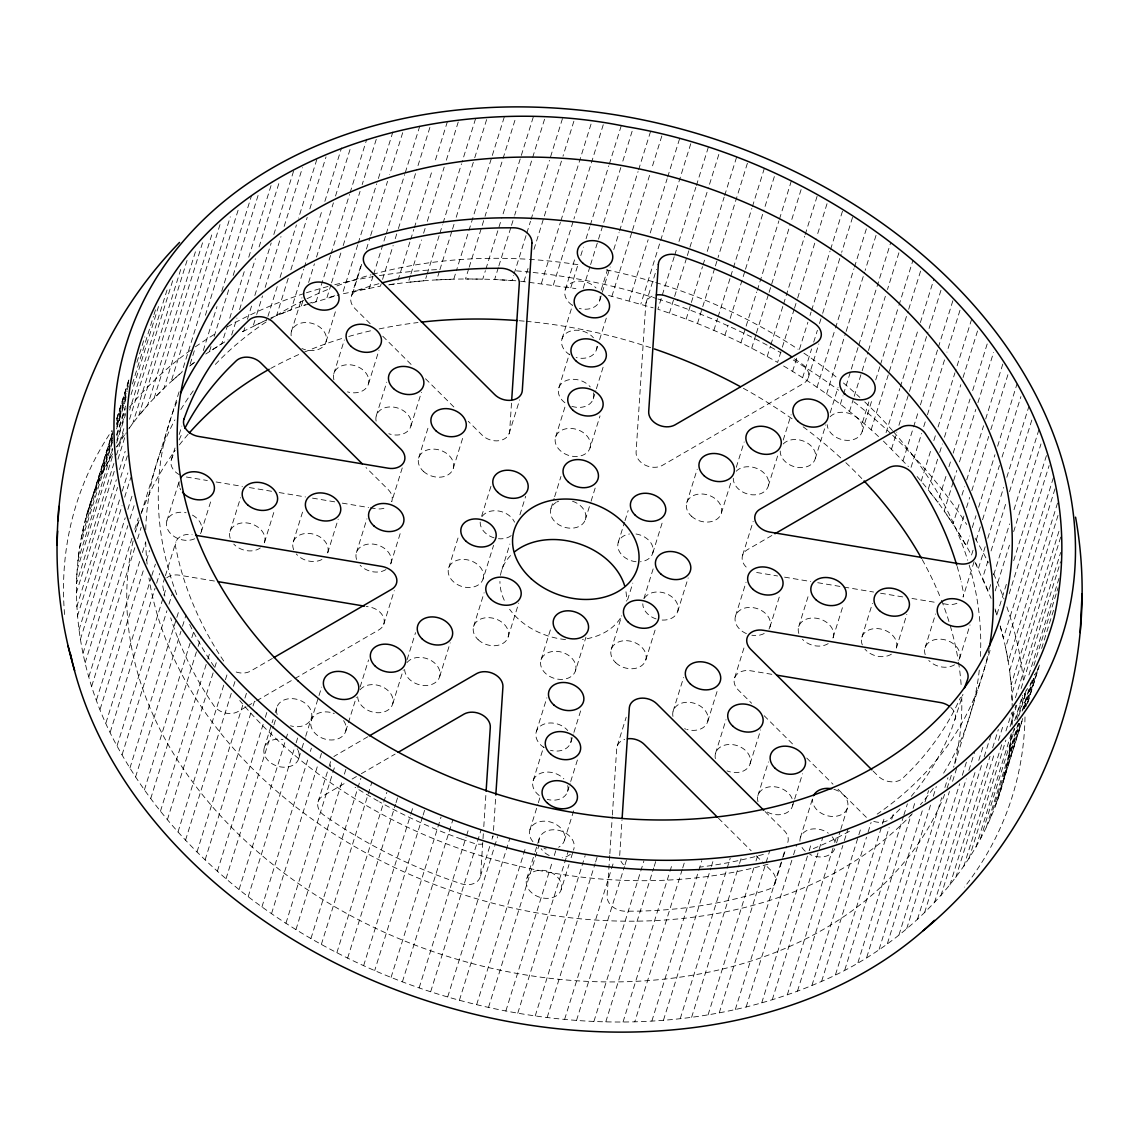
<?xml version="1.0" encoding="UTF-8"?>
<svg xmlns="http://www.w3.org/2000/svg" width="1139" height="1139" viewBox="0 0 1139 1139"><rect width="100%" height="100%" fill="white"/><g stroke="black" fill="none" stroke-linecap="round" stroke-linejoin="round"><path stroke-width="0.75" stroke-dasharray="5 3.75" d="M1012.044 725.087L1012.144 717.257L1015.831 705.397M1011.831 724.048L1012.386 711.932M483.335 833.734L480.658 874.481A16.174 12.187 17.3 0 1 461.181 883.779L448.965 879.564A413.258 311.417 17.3 0 1 334.823 822.643L324.458 815.595A16.16 12.173 17.3 0 1 322.921 795.99L345.971 782.607M483.79 826.658L485.997 792.986M511.496 403.178L509.66 431.339A16.145 12.159 17.3 0 1 498.925 440.708A16.145 12.159 17.3 0 1 482.082 435.07L468.257 421.302M493.5 830.459L495.707 796.787M609.735 855.489L607.087 895.966A16.16 12.173 17.3 0 0 625.695 911.214L638.196 911.129A413.258 311.417 17.3 0 0 757.136 893.019L768.17 889.531A16.174 12.187 17.3 0 0 771.317 870.808L765.024 864.558M609.849 853.737L612.255 816.777M612.369 815.026L616.726 748.152A16.145 12.159 17.3 0 1 624.67 739.396M619.701 855.489L621.994 820.279M1011.318 734.826C1003.018 847.117 918.945 941.113 817.631 983.085C694.107 1035.906 551.846 1031.706 425.715 990.161C300.981 948.274 185.031 867.178 119.78 750.914C68.568 661.403 58.701 544.485 112.604 453.863M1004.498 775.673L1007.317 762.532L1019.448 723.564M376.24 139.371L362.174 184.589M402.693 132.694L389.666 174.523M429.887 127.426L417.401 167.561M458.248 121.973L446.303 160.343M486.624 119.595L474.678 157.965M514.928 120.307L485.029 216.339M544.556 119.239L514.671 215.2M573.871 121.247L562.979 156.228M603.257 124.721L573.914 218.987M632.117 131.256L622.264 162.92M422.597 816.734L374.688 970.585M423.11 815.111L425.118 808.633M661.83 135.968L651.465 169.255M690.775 143.713L640.844 304.042M718.823 154.434L708.971 186.098M747.398 163.247L718.04 257.514M774.349 176.588L764.497 208.252M801.101 189.558L790.722 222.917M827.028 203.71L816.649 237.069M852.541 217.392L841.664 252.374M876.033 235.374L865.127 270.441M898.913 252.773L887.466 289.52M920.583 271.096L908.609 309.537M940.956 290.288L928.47 330.438M959.978 310.292L946.95 352.122M977.533 330.993L962.925 377.906M112.718 431.439L86.407 516.408L112.248 433.404M116.676 418.867L129.476 377.65M117.004 418.155L129.661 377.507M112.547 433.802L84.058 525.278L81.239 538.42L112.377 438.472M116.577 420.391L128.38 382.989M112.562 436.693L98.324 482.423L93.37 494.924M116.79 423.139L128.394 385.879M116.591 424.932L127.141 391.047M112.661 440.167L102.111 474.052L108.105 461.964L112.334 448.41M116.89 426.612L126.913 394.421M136.936 362.245L144.852 336.831M112.348 442.459L79.63 547.489L77.908 560.886L112.733 449.079M116.562 428.905L126.543 396.87M116.548 434.856L125.518 406.053M132.38 384.028L153.48 316.272M154.007 314.578L155.53 309.723M116.947 435.525L125.318 408.645M116.833 440.309L125.262 413.215M131.07 394.578L158.506 306.491M112.405 456.611L77.053 570.098L76.413 583.695L113.872 463.431M116.619 443.057L125.475 414.624M167.034 289.989L129.647 410.04M123.838 428.677L119.623 442.231L116.377 447.086M116.52 454.959L123.838 431.467M129.547 419.223L172.715 280.607M76.313 593.035L114.825 469.382M117.986 459.216L126.244 432.706M180.717 269.473L132.807 423.324L129.148 427.951M76.769 606.774L116.349 479.718M119.51 469.567L125.19 451.3M187.067 260.447L138.645 415.92L147.614 405.313L196.036 249.84M77.409 616.199L117.516 487.449M120.677 477.284L127.853 454.247M78.975 630.024L119.595 499.58M122.243 491.108L127.895 472.927M202.528 242.821L154.107 398.294L163.988 388.271L212.409 232.797M80.356 639.492L122.044 505.659M124.678 497.188L130.8 477.54M83.005 653.359L125.219 517.832M127.853 509.361L132.437 494.639M220.012 224.568L171.092 381.665L181.856 372.268L230.292 216.794M85.14 662.827L127.867 525.62M129.988 518.843L135.071 502.498M88.87 676.666L132.124 537.765M134.772 529.293L138.303 517.96M139.058 520.281L135.384 532.084A425.758 320.842 17.3 0 1 138.744 520.822M141.151 513.532L179.521 390.378M194.712 362.216L189.558 366.103L195.367 347.466M205.39 315.275L238.991 207.383M91.732 686.119L134.986 547.204M137.634 538.733L141.165 527.4M203.283 350.584L216.994 306.533M221.749 291.285L251.605 195.41M96.516 699.887L139.784 560.972M179.435 474.735A16.174 12.187 17.3 0 1 171.306 459.814L174.979 448.011M179.179 434.514L181.813 426.086M142.418 552.515L145.45 542.79M211 346.569L209.419 351.652L221.834 343.608L227.102 326.665M214.175 336.404L228.939 288.979M233.168 275.424L258.852 192.947M100.104 709.27L143.898 568.66M146.504 560.274L149.536 550.55M229.736 318.194L244.515 270.769M248.743 257.215L272.278 181.642M166.892 520.808L179.492 480.316A18.067 13.611 17.3 0 0 179.35 486.353M105.941 722.909L151.316 577.217M151.843 575.522L155.374 564.204M231.658 334.994L236.94 318.052M239.574 309.594L255.407 258.767M259.094 246.907L279.525 181.3M110.227 732.178L155.075 588.194M156.641 583.182L159.659 573.472M164.884 577.388L163.318 582.442A16.16 12.173 17.3 0 0 163.062 587.667L164.884 596.124M165.411 575.693L175.919 541.95M244.814 327.676L243.76 331.065L240.856 332.531L266.882 319.788L253.029 326.352L256.19 316.186M247.448 319.205L252.203 303.956M254.837 295.485L271.196 242.977M273.83 234.506L293.705 170.736M117.089 745.646L166.522 586.927M256.716 314.492L262.525 295.855M265.159 287.384L280.991 236.57M284.152 226.405L302.461 167.647M122.072 754.773L166.92 610.789M168.985 604.154L172.516 592.821M316.827 159.446L298.532 218.147M267.936 316.4L277.959 284.209M280.066 277.432L296.425 224.924M201.304 531.771L211.285 499.722M129.931 767.999L175.833 620.627M176.844 617.381L179.364 609.294M288.21 278.329L276.606 315.603L291.086 309.808L303.757 269.146M290.844 269.858L307.203 217.35M309.836 208.878L326.025 156.883M135.584 776.955L180.959 631.277M182.496 626.336L186.027 615.003M304.284 267.451L322.223 209.861M324.857 201.389L341.543 147.856M144.397 789.896L190.298 642.51M191.822 637.655L193.844 631.191M291.413 331.506L301.935 297.763M230.064 531.386L240.585 497.643M302.817 301.08L301.237 306.163L305.48 304.64M308.612 282.444L314.421 263.807M316.528 257.044L333.414 202.827M335.521 196.05L350.655 147.458M150.704 798.638L196.606 651.266M198.115 646.411L201.147 636.687M330.552 255.435L316.3 301.18L309.737 303.102M331.079 253.741L349.545 194.456M350.072 192.762L366.758 139.214M160.442 811.239L206.358 663.866M207.868 659.011L209.889 652.533M331.036 284.536L326.822 298.091L335.635 295.499M331.563 282.842L341.059 252.345M343.181 245.568L360.066 191.366M214.787 667.497L217.82 657.787M167.376 819.738L213.278 672.366M326.081 341.657L336.062 309.609M264.49 542.349L274.471 510.3M392.87 131.967L377.237 182.126M357.717 244.8L342.412 293.919L380.469 286.131L382.049 281.048M358.244 243.105L376.71 183.82M178.011 831.954L223.913 684.567M225.437 679.712L227.458 673.234M351.41 296.012L361.39 263.963M361.704 264.305L353.261 291.399L369.321 288.082L373.023 276.222M366.459 249.057L370.147 237.197M370.673 235.502L387.559 181.3M185.543 840.169L231.445 692.797M233.452 686.319L235.987 678.218M333.827 373.706L344.334 339.963M419.778 126.13L405.199 172.886M373.549 274.527L385.68 235.559M386.206 233.865L404.672 174.58M293.25 541.95L303.23 509.902M197.019 851.944L242.92 704.571M244.942 698.093L246.465 693.238M382.576 279.368L393.126 245.483M395.233 238.706L397.881 230.235M398.408 228.54L416.874 169.255M205.12 859.845L251.021 712.473M253.029 705.995L255.563 697.894M447.371 121.716L434.386 163.39M397.981 280.279L410.111 241.311M410.638 239.617L413.813 229.452M414.34 227.757L432.279 170.167M368.495 383.857L379.002 350.114M217.407 871.136L263.308 723.763M265.33 717.285L266.839 712.43M410.424 275.538L408.317 282.301L425.103 280.692L426.684 275.61M410.951 273.844L421.501 239.959M423.608 233.182L425.203 228.099M427.31 221.322L444.196 167.12M264.177 748.095L271.538 724.475M272.064 722.781L273.118 719.407M275.211 712.658L276.791 707.604M226.035 878.71L273.445 726.468M273.958 724.845L276.478 716.758M327.676 552.928L338.183 519.185M376.24 415.892L386.747 382.163M475.561 118.741L462.035 162.122M427.21 273.915L439.355 234.961M439.882 233.267L442.516 224.796M443.043 223.102L461.509 163.817M239.076 889.474L284.978 742.087M285.989 738.855L288.523 730.754M439.341 271.466L436.693 279.938L453.763 279.183L455.871 272.406M439.868 269.772L451.998 230.804M452.525 229.11L454.105 224.027M456.212 217.25L474.151 159.659M248.202 896.664L295.613 744.422M296.126 742.813L298.646 734.712M356.436 552.529L366.943 518.786M298.845 758.247L301.465 749.804M301.992 748.124L305.152 738.001M305.679 736.307L311.46 717.755M311.132 720.859L318.479 697.239M319.005 695.545L321.639 687.116M504.207 117.232L456.397 270.712M410.894 426.043L421.402 392.3M261.956 906.858L307.857 759.471M310.377 751.384L311.388 748.138M402.252 467.915L391.731 501.644A16.145 12.159 17.3 0 0 388.541 489.941L366.003 467.531M468.67 268.861L465.509 279.012L482.765 279.14L485.399 270.669M469.197 267.167L484.502 218.033M271.538 913.649L317.454 766.262M319.974 758.175L321.981 751.697M418.639 458.092L428.62 426.043M390.862 563.506L400.843 531.443M318.08 801.799L328.587 768.056M329.114 766.362L330.694 761.308A16.16 12.173 17.3 0 0 330.694 766.946M533.223 117.189L501.758 218.161M485.926 268.975L501.231 219.855M345.786 731.01L356.308 697.267M285.946 923.231L331.848 775.844M332.859 772.612L335.379 764.511M360.18 686.874L368.58 659.88M383.743 624.329L394.251 590.586M498.312 267.708L494.625 279.568L512.023 280.564L513.604 275.481M498.839 266.013L510.984 227.06M511.511 225.365L514.145 216.894M295.955 929.595L341.857 782.208M344.391 774.121L346.398 767.643M453.308 468.243L463.288 436.18M562.467 118.613L550.009 158.606M514.13 273.787L526.261 234.833M526.788 233.139L530.489 221.279M531.016 219.585L549.482 160.3M310.947 938.522L356.849 791.149M357.86 787.903L360.892 778.193M523.94 281.589L528.154 268.035M533.963 249.398L562.452 157.922M392.741 703.774L403.249 670.031M407.121 659.638L415.536 632.643M321.355 944.43L371.798 782.479M448.723 567.834L458.718 535.786M541.395 283.454L560.388 222.461M560.915 220.767L591.839 121.503M336.873 952.688L382.789 805.301M383.8 802.07L386.833 792.36M553.34 285.063L573.387 220.681M481.64 516.181L491.108 485.812M509.105 433.632L519.626 399.889M347.637 958.113L395.56 804.262M396.059 802.639L398.081 796.161M439.682 676.523L450.19 642.795M565.243 289.69L575.238 257.642M570.781 287.783L578.171 264.063M580.805 255.592L583.453 247.12M586.087 238.649L589.774 226.803M590.301 225.109L608.781 165.81M609.308 164.116L621.225 125.831M483.064 579.082A18.067 13.611 17.3 0 0 461.096 559.491A18.067 13.611 17.3 0 0 453.521 581.815A18.067 13.611 17.3 0 0 483.064 579.082L493.571 545.339M363.626 965.644L410.538 815.04M411.051 813.417L413.571 805.316M562.04 338.781L572.547 305.053M473.596 626.478L484.118 592.736M583.225 288.281L590.073 266.255M590.614 264.561L597.989 240.842M598.516 239.147L621.737 164.614M502 569.386L509.873 544.072M558.822 387.886L569.329 354.144M519.911 514.8L525.691 496.234M650.526 131.597L638.58 169.882M601.121 290.16L607.457 269.829M613.793 249.498L619.061 232.555M619.588 230.861L638.054 171.576M555.618 436.977L565.599 404.929M599.669 300.668L601.762 293.919M602.289 292.225L610.177 266.925M391.09 977.376L441.035 817.047M611.899 296.311L631.946 231.943M632.472 230.249L650.938 170.95M596.452 349.758L597.505 346.384M599.612 339.636L606.959 316.016M508.193 636.9L518.701 603.157M402.409 981.79L452.852 819.838M550.977 508.521L554.124 498.398M554.65 496.718L560.957 476.472M593.248 398.849L595.868 390.421M596.395 388.726L603.755 365.106M629.141 300.71L648.134 239.731M650.241 232.954L667.127 178.752M667.653 177.058L679.584 138.759M419.152 987.812L466.065 837.193M466.577 835.57L468.599 829.092M590.03 447.94A18.067 13.611 17.3 0 0 567.863 428.506A18.067 13.611 17.3 0 0 560.587 450.93A18.067 13.611 17.3 0 0 590.03 447.94L600.025 415.892M430.684 991.685L481.128 829.733M645.97 303.173L656.477 269.43M541.082 659.737L551.062 627.674M585.304 519.754L590.557 502.883M591.084 501.203L595.284 487.706M480.416 876.318L489.87 845.95M491.977 839.201L493.03 835.827A16.174 12.187 17.3 0 1 491.493 839.172M708.316 147.315L696.385 185.6M674.217 256.745L657.872 309.267C699.474 322.736 739.781 340.447 777.61 362.43L781.824 348.876M674.744 255.051L676.865 248.288M678.972 241.511L695.858 187.294M447.712 996.91L493.614 849.537M494.625 846.291L497.658 836.581M536.355 731.537L546.862 697.808M669.405 313.154L686.817 257.243M687.344 255.549L708.444 187.793M459.416 1000.241L509.859 838.29M533.137 780.642L543.659 746.899M575.423 670.971A18.067 13.611 17.3 0 0 553.454 651.38A18.067 13.611 17.3 0 0 545.88 673.704A18.067 13.611 17.3 0 0 575.423 670.971L585.93 637.228M686.148 319.162L702.507 266.654M703.034 264.96L705.141 258.183M707.248 251.406L724.133 197.189M724.66 195.495L736.591 157.21M618.192 542.591L624.499 522.345M625.026 520.651L628.187 510.528M529.934 829.733L537.822 804.433M538.334 802.739L539.914 797.684M476.657 1004.641L526.104 845.935M697.467 323.576L702.222 308.327M702.749 306.647L714.879 267.679M715.406 265.985L717.513 259.208M526.716 878.824L534.604 853.524M535.131 851.83L539.331 838.332M570.767 742.514L573.401 734.071M573.928 732.391L581.289 708.771M488.489 1007.403L538.932 845.451M611.202 649.515L621.723 615.772M567.564 791.605L570.183 783.176M570.71 781.482L577.544 759.556M627.546 599.982L632.8 583.111M764.326 168.415L752.381 206.714M713.868 330.367L717.57 318.507M718.097 316.813L730.227 277.859M730.754 276.165L732.861 269.388M733.388 267.693L751.854 208.394M505.858 1010.976L551.774 863.604M554.294 855.503L555.818 850.648M652.789 553.013L662.77 520.95M564.346 840.696L574.341 808.647M724.931 335.307L728.092 325.142M730.199 318.365L744.977 270.925M745.504 269.231L763.97 209.946M643.862 598.73L653.316 568.361M517.775 1013.169L568.219 851.217M561.143 889.801A18.067 13.611 17.3 0 0 538.961 870.353A18.067 13.611 17.3 0 0 531.685 892.777A18.067 13.611 17.3 0 0 561.143 889.801L569.03 864.487M571.123 857.738L573.23 850.99M686.703 502.954L697.21 469.211M740.919 342.839L756.752 292.011M757.278 290.317L778.905 220.866M779.446 219.172L791.363 180.887M617.281 745.846L626.208 717.171M645.799 659.937L655.779 627.874M535.23 1015.888L585.175 855.56M751.683 348.263L755.897 334.724M756.424 333.029L768.554 294.061M769.096 292.367L790.195 224.611M547.161 1017.497L595.085 863.647M595.583 862.024L597.605 855.546M677.662 611.643L688.17 577.914M767.202 356.521L770.363 346.356M770.889 344.661L783.034 305.708M783.561 304.013L804.661 236.243M805.188 234.549L817.645 194.57M721.371 513.105L731.352 481.057M736.278 467.289L744.166 441.975M564.617 1019.362L610.518 871.99M611.529 868.744L614.063 860.657M782.351 347.181L793.968 309.922M794.495 308.228L797.129 299.756M797.656 298.062L816.122 238.763M576.533 1020.387L624.457 866.537M624.969 864.914L626.977 858.436M673.078 711.249L683.585 677.506M792.602 371.357L796.816 357.817M799.45 349.346L807.893 322.237M810.014 315.46L811.068 312.072M811.594 310.377L830.06 251.093M830.587 249.398L843.045 209.405M593.932 1021.384L643.877 861.041M742.642 555.163L753.164 521.42M768.312 485.869L778.293 453.82M783.219 440.053L791.107 414.738M802.611 377.721L811.58 348.933M813.702 342.156L817.389 330.296M819.496 323.519L822.144 315.047M822.671 313.353L841.137 254.068M605.791 1021.811L653.715 867.946M654.213 866.338L656.235 859.86M808.306 377.692L818.813 343.95M735.538 615.985L746.045 582.243M707.746 721.4L717.727 689.351M817.019 387.303L834.958 329.712M835.485 328.018L853.951 268.733M854.478 267.039L867.462 225.351M623.047 1021.939L668.949 874.553M669.96 871.321L672.494 863.22M734.655 677.833L744.635 645.785M826.601 394.094L845.594 333.115M846.135 331.421L864.601 272.136M715.491 753.449L725.999 719.706M682.218 869.527L634.793 1021.768M682.717 867.904L685.237 859.817M815.268 458.633L825.775 424.89M830.174 412.816L838.048 387.502M769.95 626.948L779.93 594.9M840.354 404.288L842.988 395.817M843.515 394.122L858.293 346.697M858.82 345.003L890.798 242.336M651.864 1021.014L697.766 873.641M698.777 870.41L701.809 860.685M849.48 411.478L853.709 397.938M854.236 396.244L861.611 372.524M862.138 370.83L867.946 352.193M868.473 350.499L885.359 296.297M663.453 1020.259L710.864 868.018M711.377 866.409L713.897 858.308M750.16 763.586L760.667 729.857M798.724 626.564L808.704 594.515M862.522 422.242L868.858 401.925M875.72 379.899L879.934 366.345M880.461 364.651L898.4 307.06M898.927 305.366L912.965 260.29M862.209 431.396L872.189 399.348M680.239 1018.65L730.199 858.308M871.15 429.816L908.082 311.232M757.891 795.634L768.412 761.891M691.629 1017.284L739.054 865.056M739.553 863.433L742.073 855.332M886.085 432.635L899.796 388.584M900.323 386.89L918.262 329.299M920.369 322.522L933.88 279.155M708.088 1014.821L753.99 867.434M756.011 860.956L757.535 856.101M891.538 449.008L896.806 432.065M898.927 425.303L908.95 393.112M909.477 391.417L927.943 332.132M833.136 637.527L843.116 605.478M719.236 1012.87L769.679 850.918M792.559 805.786L794.139 800.717M794.666 799.037L802.539 773.737M903.013 460.782L913.051 428.591M913.578 426.897L918.319 411.663M920.426 404.886L937.838 348.975M938.365 347.281L953.457 298.831M735.296 1009.553L781.197 862.166M782.707 857.311L785.241 849.21M774.976 883.465L782.863 858.165M783.39 856.471L786.536 846.362M911.072 467.317L921.622 433.432M923.729 426.655L925.324 421.572M927.431 414.795L944.843 358.899M746.145 1007.033L792.046 859.646M793.556 854.791L796.588 845.081M861.896 637.142L872.403 603.399M800.304 837.834L812.392 799.023M971.624 319.262L955.479 371.1M921.18 481.213L931.204 449.022M933.852 440.551L935.959 433.788M938.066 427.011L954.952 372.795M761.735 1002.861L807.636 855.489M809.16 850.634L811.182 844.156M937.611 459.231L928.114 489.713L937.853 502.313L946.822 473.511M939.718 452.454L942.352 443.982M944.459 437.205L960.818 384.683M772.256 999.771L818.158 852.399M819.169 849.167L822.7 837.82M948.929 466.734L951.051 459.957M953.158 453.18L970.044 398.977M972.678 390.506L988.31 340.362M787.32 994.788L833.235 847.416M834.745 842.547L836.766 836.069M896.322 648.105L906.829 614.362M836.553 842.917L840.226 831.114M840.753 829.42L847.587 807.494M953.129 482.267L944.16 511.055L952.973 523.997L959.835 501.972M953.656 480.573L956.817 470.407M959.465 461.936L975.81 409.414M977.931 402.651L993.592 352.335M797.471 991.144L842.846 845.465M844.383 840.525L847.914 829.192M961.942 495.194L964.591 486.723M966.698 479.946L983.583 425.744M985.691 418.967L1003.431 362.045M811.95 985.363L857.852 837.977M858.863 834.745L861.397 826.643M963.907 516.01L958.625 532.952L966.484 546.179L969.645 536.013M966.541 507.538L969.716 497.387M971.823 490.61L988.709 436.394M990.816 429.617L1008.058 374.233M925.082 647.707L935.589 613.978M868.089 832.168L871.107 822.458M821.675 981.163L866.523 837.179M972.293 527.542L975.981 515.682M978.615 507.211L994.973 454.703M997.622 446.232L1016.928 384.227M835.528 974.6L881.429 827.227M882.44 823.981L884.975 815.88M973.048 550.237L971.467 555.319C956.447 527.001 938.009 500.462 916.923 476.33M976.223 540.071L980.437 526.517M982.544 519.74L999.43 465.538M1002.064 457.066L1020.9 396.6M844.796 969.887L889.118 827.597M891.709 819.268L894.229 811.182M974.116 561.612L963.081 597.05A16.16 12.173 17.3 0 0 963.323 591.81L961.159 581.744M985.192 546.748L978.33 568.774L975.639 562.965M987.826 538.277L1003.658 487.464M1006.819 477.298L1028.773 406.822M857.952 962.569L903.327 816.891M903.853 815.197L907.384 803.849M987.897 561.114L982.615 578.043L988.453 591.682L991.101 583.211M991.058 550.949L1006.363 501.815M1009.524 491.649L1032.048 419.323M959.508 658.684L970.015 624.941M866.736 957.344L911.043 815.054M913.136 808.348L915.656 800.247M1038.896 429.745L1013.254 512.066M993.735 574.754L1009.567 523.926M879.137 949.3L922.932 808.704M925.039 801.927L928.57 790.58M911.271 796.332A413.258 311.417 17.3 0 0 951.706 728.803L962.968 694.363M995.201 590.899L1009.453 545.168M1013.667 531.614L1040.961 443.968M887.395 943.59L930.648 804.689M933.297 796.218L936.315 786.508M1006.335 584.35L996.839 614.832L995.045 608.924M1013.71 560.63L1047.282 452.895M898.998 934.863L941.739 797.642M944.9 787.476L947.933 777.752M954.753 763.799L990.489 649.088M1009.197 593.789L1049.119 465.566M906.701 928.684L949.428 791.477M952.603 781.311L956.632 768.355M1053.361 477.796L1003.416 638.125L999.7 624.286M917.465 919.287L959.679 783.774M962.313 775.303L966.399 762.19M1054.985 488.873L1005.552 647.607L1008.2 661.46L1058.145 501.132M924.569 912.681L966.256 778.848M968.89 770.391L974.514 752.352M934.45 902.658L975.61 770.534M978.771 760.368L983.384 745.561M1058.017 515.454L1009.581 670.928L1011.147 684.753L1059.071 530.902M940.942 895.638L981.576 765.194M984.21 756.737L990.887 735.31M949.912 885.031L990.005 756.296M992.639 747.825L998.334 729.558M1060.708 537.081L1011.788 694.178L1012.315 702.08M955.749 877.628L994.276 753.961M998.49 740.421L1003.673 723.778M1015.419 697.751L1060.68 552.443M963.751 866.48L1001.751 744.522M1005.965 730.967L1011.674 712.63M1021.114 688.454L1060.566 561.783M968.947 858.721L1005.879 740.136M1010.094 726.597L1016.856 704.87M1014.678 720.688L1022.594 695.274M1028.916 674.943L1059.427 577.003M975.952 847.089L1011.304 733.587M1016.045 718.339L1023.363 694.847M1014.336 728.205L1010.649 740.065L1008.926 753.463L1018.423 722.966M1016.985 719.734L1027.008 687.557M1033.87 665.532L1056.551 592.693M1057.049 591.07L1058.06 587.824M980.451 838.987L1014.749 728.889M1018.964 715.335L1027.364 688.383M1022.11 711.12L1031.08 682.318M1041.63 648.433L1053.774 609.479M986.445 826.914L1018.622 723.578M1022.85 710.024L1032.347 679.527M1024.203 708.316L1034.753 674.445M990.232 818.528L1019.789 723.664M1024.531 708.415L1035.607 672.836M995.187 806.028L1021.569 721.329M1026.139 706.223L1038.455 667.127M1022.737 718.481L998.262 797.385M1027.478 703.233L1039.622 664.279M997.123 801.144L1022.608 719.321M1027.819 702.521L1038.896 666.956M171.306 459.814L174.68 450.674M116.99 446.588L124.806 434.472M128.807 428.89C143.728 407.662 161.994 388.897 181.856 372.268M189.558 366.103L194.712 361.96M205.775 354.015L228.028 339.821M272.363 658.47L250.964 670.871A16.174 12.187 17.3 0 1 233.168 670.8M245.996 706.935L238.35 711.362A16.174 12.187 17.3 0 1 213.947 705.796L207.697 696.342A413.258 311.417 17.3 0 1 170.708 617.836M247.519 706.052L255.164 701.61M256.688 700.727L293.378 679.442M294.916 678.559L378.988 629.796A16.145 12.159 17.3 0 0 383.444 617.181A16.145 12.159 17.3 0 0 369.734 607.016L366.245 606.432M367.797 736.776L335.535 755.499A16.16 12.173 17.3 0 0 333.869 756.652M352.108 779.048L359.796 774.591M361.334 773.694L395.119 754.089M771.858 535.501L747.398 549.696A16.145 12.159 17.3 0 0 748.195 568.802M270.925 317.866L295.328 308.114L339.294 294.759M388.698 284.907C431.126 278.286 474.322 277.66 517.106 280.863M389.809 284.508L396.927 283.668M520.523 281.219L575.893 288.58M186.34 476.999L207.355 480.516M216.125 481.982L242.408 486.396M249.413 487.563L272.193 491.379M279.212 492.561L305.494 496.96M312.499 498.127L335.279 501.943M342.298 503.125L368.58 507.524M370.332 507.809L375.585 508.692A16.145 12.159 17.3 0 0 386.918 507.069M756.652 572.476L777.595 575.978M784.572 577.146L810.754 581.531M817.731 582.698L842.177 586.784M843.914 587.069L873.585 592.038M880.561 593.205L903.255 596.993M911.983 598.459L936.415 602.545M943.391 603.713L946.893 604.296A16.16 12.173 17.3 0 0 958.056 602.745M214.403 581.032L179.506 575.195A16.16 12.173 17.3 0 0 166.636 577.872M771.829 674.316L750.8 670.8A16.145 12.159 17.3 0 0 735.751 675.726A16.145 12.159 17.3 0 0 737.844 689.551L751.612 703.247M608.525 295.442L653.216 307.843M461.566 839.087L473.796 843.287A16.174 12.187 17.3 0 0 482.665 844.056M783.604 366.003C817.631 386.036 849.666 409.613 878.525 436.579M794.41 358.785L801.927 363.896A16.16 12.173 17.3 0 1 803.465 383.501L662.129 465.524A16.145 12.159 17.3 0 1 644.845 464.968A16.145 12.159 17.3 0 1 636.089 452.055L645.728 304.996A16.174 12.187 17.3 0 1 652.12 296.168M883.437 441.106L908.466 466.62M873.157 771.103L878.155 776.086A16.16 12.173 17.3 0 0 902.928 778.037L910.246 770.847A413.258 311.417 17.3 0 0 960.547 697.324M370.161 323.69L355.083 308.683A16.174 12.187 17.3 0 1 358.216 289.961L369.25 286.473A413.258 311.417 17.3 0 1 380.483 283.284M382.747 336.204L412.916 366.245M425.502 378.76L454.418 407.534M764.141 715.691L792.929 744.337M806.711 758.033L832.993 784.187M838.005 789.17L865.555 816.563A16.16 12.173 17.3 0 0 867.292 818.101M765.066 811.552L783.917 830.317A16.174 12.187 17.3 0 1 786.722 844.611M718.495 818.258L751.199 850.79M756.225 855.788L763.771 863.305M223.714 661.019L220.311 655.865A413.258 311.417 17.3 0 1 177.841 557.256L175.677 547.19A16.16 12.173 17.3 0 1 192.107 534.704M975.283 562.794L991.101 598.374M995.23 610.248L997.764 617.523M1000.113 625.824C1007.702 651.907 1011.902 679.015 1012.187 706.194M944.672 794.353A425.758 320.842 17.3 0 1 448.011 956.532A425.758 320.842 17.3 0 1 133.306 540.228M141.492 512.877A425.758 320.842 17.3 0 1 175.192 450.418M179.364 444.922A425.758 320.842 17.3 0 1 188.177 434.215M270.698 368.438A425.758 320.842 17.3 0 1 300.767 353.66M304.056 352.25A425.758 320.842 17.3 0 1 343.807 337.927M348.762 336.461A425.758 320.842 17.3 0 1 372.311 330.424M379.173 328.929A425.758 320.842 17.3 0 1 418.013 322.536M519.213 320.714A425.758 320.842 17.3 0 1 524.453 321.17M526.204 321.326A425.758 320.842 17.3 0 1 651.138 347.851M743.383 388.314A425.758 320.842 17.3 0 1 793.456 419.75M803.166 426.826A425.758 320.842 17.3 0 1 840.966 458.12M845.836 462.676A425.758 320.842 17.3 0 1 862.892 479.69M922.234 559.648A425.758 320.842 17.3 0 1 940.871 598.73M941.497 600.31A425.758 320.842 17.3 0 1 949.285 622.577M950.253 625.781A425.758 320.842 17.3 0 1 958.226 660.463M958.511 662.2A425.758 320.842 17.3 0 1 961.359 688.155M961.729 696.755A425.758 320.842 17.3 0 1 953.614 767.245M951.321 775.317A425.758 320.842 17.3 0 1 947.064 788.074M1025 716.972A490.226 369.42 17.3 0 1 964.477 887.11M64.581 614.519A490.226 369.42 17.3 0 1 112.106 430.3M116.947 423.366A490.226 369.42 17.3 0 1 124.08 413.841M129.419 407.178A490.226 369.42 17.3 0 1 191.252 349.73M195.381 346.811A490.226 369.42 17.3 0 1 216.837 332.887M227.287 326.822A490.226 369.42 17.3 0 1 304.782 293.307M306.419 292.78A490.226 369.42 17.3 0 1 328.046 286.459M334.823 284.693A490.226 369.42 17.3 0 1 372.724 276.706M379.387 275.595A490.226 369.42 17.3 0 1 437.291 269.587M516.366 270.868A490.226 369.42 17.3 0 1 531.457 272.292M533.137 272.463A490.226 369.42 17.3 0 1 656.278 298.446M657.915 298.959A490.226 369.42 17.3 0 1 780.984 352.805M793.257 359.995A490.226 369.42 17.3 0 1 838.646 390.207M853.851 401.754A490.226 369.42 17.3 0 1 891.424 434.158M892.649 435.326A490.226 369.42 17.3 0 1 966.669 524.453M975.027 538.121A490.226 369.42 17.3 0 1 988.367 562.808M993.564 573.729A490.226 369.42 17.3 0 1 1004.014 598.943M1006.862 606.873A490.226 369.42 17.3 0 1 1023.662 683.016M1024.474 693.238A490.226 369.42 17.3 0 1 1025.015 706.821M979.284 670.074A425.758 320.842 17.3 0 1 942.907 774.264M933.297 788.416A425.758 320.842 17.3 0 1 920.426 804.689M912.268 813.787A425.758 320.842 17.3 0 1 469.069 896.464A425.758 320.842 17.3 0 1 148.967 578.028M147.13 564.161A425.758 320.842 17.3 0 1 145.707 541.751M145.735 529.763A425.758 320.842 17.3 0 1 174.908 419.892M180.802 409.57A425.758 320.842 17.3 0 1 194.114 389.68M215.328 364.423A425.758 320.842 17.3 0 1 267.48 321.056M268.904 320.116A425.758 320.842 17.3 0 1 330.694 288.338M336.959 285.917A425.758 320.842 17.3 0 1 371.001 274.798M372.667 274.342A425.758 320.842 17.3 0 1 527.67 259.251M529.407 259.365A425.758 320.842 17.3 0 1 580.093 265.017M606.247 269.829A425.758 320.842 17.3 0 1 654.128 282.045M655.722 282.529A425.758 320.842 17.3 0 1 798.126 349.26M803.878 353.118A425.758 320.842 17.3 0 1 838.219 378.675M843.444 382.989A425.758 320.842 17.3 0 1 859.874 397.397M864.757 401.939A425.758 320.842 17.3 0 1 892.449 430.556M893.602 431.866A425.758 320.842 17.3 0 1 967.709 560.26M969.161 565.044A425.758 320.842 17.3 0 1 980.28 658.242M989.207 647.963A425.758 320.842 17.3 0 1 877.158 814.143M849.395 831.299A425.758 320.842 17.3 0 1 809.857 850.036M767.999 864.202A425.758 320.842 17.3 0 1 239.76 700.556M214.118 666.586A425.758 320.842 17.3 0 1 188.96 623.019M176.759 594.658A425.758 320.842 17.3 0 1 177.983 399.148M620.314 618.349A64.51 48.607 17.3 0 1 582.456 639.42M565.542 639.577A64.51 48.607 17.3 0 1 509.617 609.265M504.264 600.253A64.51 48.607 17.3 0 1 499.936 581.445M500.462 575.295A64.51 48.607 17.3 0 1 512.194 553.91M625.994 591.782A64.51 48.607 17.3 0 1 626.322 601.15M763.358 854.392A413.258 311.417 17.3 0 1 699.93 867.106M461.323 839.073A413.258 311.417 17.3 0 1 379.572 801.913M378.176 801.13A413.258 311.417 17.3 0 1 355.097 787.291M623.503 864.715A16.16 12.173 17.3 0 1 620.954 861.184M538.875 842.604A18.067 13.611 17.3 0 1 558.551 830.288A18.067 13.611 17.3 0 1 573.458 850.107M570.326 854.293A18.067 13.611 17.3 0 1 562.225 857.695M549.197 855.517A18.067 13.611 17.3 0 1 541.125 848.683M277.176 714.552A18.067 13.611 17.3 0 1 291.869 698.62A18.067 13.611 17.3 0 1 311.815 715.491A18.067 13.611 17.3 0 1 290.473 725.785M180.774 489.827A18.067 13.611 17.3 0 1 179.934 488.104M833.905 789.299A18.067 13.611 17.3 0 1 847.715 806.939A18.067 13.611 17.3 0 1 828.053 815.908A18.067 13.611 17.3 0 1 812.591 799.023M406.993 662.571A18.067 13.611 17.3 0 1 435.981 664.336A18.067 13.611 17.3 0 1 428.207 685.308A18.067 13.611 17.3 0 1 404.644 668.92M360.052 689.807A18.067 13.611 17.3 0 1 389.04 691.572A18.067 13.611 17.3 0 1 381.252 712.544A18.067 13.611 17.3 0 1 357.689 696.171M343.594 720.645A18.067 13.611 17.3 0 1 333.599 739.866A18.067 13.611 17.3 0 1 310.762 724.276A18.067 13.611 17.3 0 1 332.118 712.815M333.2 713.156A18.067 13.611 17.3 0 1 334.254 713.555M298.105 750.43A18.067 13.611 17.3 0 1 285.22 767.216A18.067 13.611 17.3 0 1 263.835 751.811A18.067 13.611 17.3 0 1 282.97 739.524M297.194 748.722A18.067 13.611 17.3 0 1 297.678 749.562M293.677 549.753A18.067 13.611 17.3 0 1 311.36 533.693A18.067 13.611 17.3 0 1 326.58 555.248M321.924 559.491A18.067 13.611 17.3 0 1 296.254 553.924M230.178 538.291A18.067 13.611 17.3 0 1 248.174 523.114A18.067 13.611 17.3 0 1 263.821 543.929M260.333 547.916A18.067 13.611 17.3 0 1 233.766 544.115M356.55 559.448A18.067 13.611 17.3 0 1 375.656 544.485A18.067 13.611 17.3 0 1 389.267 566.553M385.922 569.585A18.067 13.611 17.3 0 1 360.138 565.271M192.448 515.113A18.067 13.611 17.3 0 1 200.222 534.106M194.684 538.775A18.067 13.611 17.3 0 1 166.992 527.727A18.067 13.611 17.3 0 1 186.098 512.764M333.926 379.771A18.067 13.611 17.3 0 1 349.645 364.751A18.067 13.611 17.3 0 1 368.837 381.878A18.067 13.611 17.3 0 1 347.509 391.887M511.197 535.629A18.067 13.611 17.3 0 1 498.469 538.719M494.055 537.822A18.067 13.611 17.3 0 1 480.188 522.089M482.096 516.465A18.067 13.611 17.3 0 1 498.967 511.055A18.067 13.611 17.3 0 1 514.543 522.175M376.112 421.074A18.067 13.611 17.3 0 1 393.169 407.05A18.067 13.611 17.3 0 1 411.151 424.932A18.067 13.611 17.3 0 1 388.826 433.745M291.143 335.806A18.067 13.611 17.3 0 1 309.836 322.864A18.067 13.611 17.3 0 1 326.01 341.928A18.067 13.611 17.3 0 1 301.92 348.52M596.964 346.37A18.067 13.611 17.3 0 1 576.135 357.532M569.941 354.884A18.067 13.611 17.3 0 1 566.183 333.229A18.067 13.611 17.3 0 1 593.447 337.785M572.518 501.245A18.067 13.611 17.3 0 1 584.179 522.075A18.067 13.611 17.3 0 1 557.754 524.054A18.067 13.611 17.3 0 1 555.989 502.484M556.829 502.014A18.067 13.611 17.3 0 1 558.623 501.217M593.391 392.813A18.067 13.611 17.3 0 1 571.835 406.31M564.916 402.75A18.067 13.611 17.3 0 1 563.762 381.793A18.067 13.611 17.3 0 1 590.244 386.89M600.125 296.396A18.067 13.611 17.3 0 1 579.352 308.441M572.219 305.195A18.067 13.611 17.3 0 1 569.4 284.138A18.067 13.611 17.3 0 1 595.968 287.925M783.162 444.011A18.067 13.611 17.3 0 1 812.022 446.944A18.067 13.611 17.3 0 1 803.436 467.46A18.067 13.611 17.3 0 1 780.215 451.03M636.018 533.992A18.067 13.611 17.3 0 1 653.06 548.272A18.067 13.611 17.3 0 1 640.46 561.755M636.075 561.741A18.067 13.611 17.3 0 1 618.093 548.201A18.067 13.611 17.3 0 1 629.468 533.977M736.207 471.247A18.067 13.611 17.3 0 1 765.081 474.18A18.067 13.611 17.3 0 1 756.481 494.696A18.067 13.611 17.3 0 1 733.274 478.266M830.103 416.774A18.067 13.611 17.3 0 1 858.749 419.451A18.067 13.611 17.3 0 1 851.075 440.11A18.067 13.611 17.3 0 1 827.185 424.662M862.323 644.93A18.067 13.611 17.3 0 1 880.006 628.87A18.067 13.611 17.3 0 1 895.226 650.44M891.396 654.185A18.067 13.611 17.3 0 1 864.9 649.102M746.415 633.626A18.067 13.611 17.3 0 1 736.335 614.149A18.067 13.611 17.3 0 1 759.756 609.621A18.067 13.611 17.3 0 1 768.868 629.283M764.198 633.512A18.067 13.611 17.3 0 1 751.84 635.22M644.46 598.089A18.067 13.611 17.3 0 1 665.589 593.391A18.067 13.611 17.3 0 1 678.018 610.276A18.067 13.611 17.3 0 1 660.52 619.915M656.121 618.918A18.067 13.611 17.3 0 1 642.78 603.798M798.823 633.483A18.067 13.611 17.3 0 1 816.82 618.306A18.067 13.611 17.3 0 1 832.481 639.107M828.21 643.62A18.067 13.611 17.3 0 1 802.411 639.292M925.195 654.626A18.067 13.611 17.3 0 1 943.192 639.449A18.067 13.611 17.3 0 1 958.839 660.264M954.567 664.763A18.067 13.611 17.3 0 1 928.783 660.449M834.702 848.797A18.067 13.611 17.3 0 1 809.786 854.35M805.259 851.26A18.067 13.611 17.3 0 1 801.472 846.505M799.934 841.251A18.067 13.611 17.3 0 1 809.402 829.562A18.067 13.611 17.3 0 1 828.324 833.193M832.168 836.823A18.067 13.611 17.3 0 1 835.101 842.789M792.886 804.106A18.067 13.611 17.3 0 1 766.39 811.609M757.99 801.699A18.067 13.611 17.3 0 1 770.619 786.722A18.067 13.611 17.3 0 1 792.174 798.838M672.95 716.431A18.067 13.611 17.3 0 1 689.65 702.364A18.067 13.611 17.3 0 1 708.074 719.72A18.067 13.611 17.3 0 1 686.76 729.444M685.678 729.088A18.067 13.611 17.3 0 1 684.61 728.704M715.363 758.631A18.067 13.611 17.3 0 1 732.79 744.635A18.067 13.611 17.3 0 1 750.288 763.045A18.067 13.611 17.3 0 1 727.024 770.889M532.938 841.693A18.067 13.611 17.3 0 1 536.27 822.871A18.067 13.611 17.3 0 1 560.886 828.224A18.067 13.611 17.3 0 1 558.594 847.259M546.25 848.968A18.067 13.611 17.3 0 1 544.029 848.484M571.109 737.36A18.067 13.611 17.3 0 1 550.45 750.288M544.257 747.654A18.067 13.611 17.3 0 1 540.498 725.984A18.067 13.611 17.3 0 1 567.763 730.54M567.706 785.568A18.067 13.611 17.3 0 1 547.247 799.393M539.231 795.506A18.067 13.611 17.3 0 1 537.679 774.805A18.067 13.611 17.3 0 1 563.862 778.877M179.079 439.981A413.258 311.417 17.3 0 1 182.553 432.606M899.995 808.904A413.258 311.417 17.3 0 1 897.632 811.338L890.328 818.528A16.16 12.173 17.3 0 1 873.741 821.404M957.159 566.467A413.258 311.417 17.3 0 1 961.131 581.559M950.809 707.447A16.174 12.187 17.3 0 1 955.094 719.663M478.138 639.691A18.067 13.611 17.3 0 0 507.909 637.712A18.067 13.611 17.3 0 0 486.638 617.68A18.067 13.611 17.3 0 0 478.138 639.691M423.338 471.275A18.067 13.611 17.3 0 0 453.037 469.054A18.067 13.611 17.3 0 0 431.539 449.165A18.067 13.611 17.3 0 0 423.338 471.275M691.401 516.152A18.067 13.611 17.3 0 0 721.101 513.917A18.067 13.611 17.3 0 0 699.602 494.027A18.067 13.611 17.3 0 0 691.401 516.152M615.743 662.713A18.067 13.611 17.3 0 0 645.514 660.748A18.067 13.611 17.3 0 0 624.243 640.702A18.067 13.611 17.3 0 0 615.743 662.713"/><path stroke-width="1.5" d="M74.647 670.515C30.212 522.545 71.472 352.99 179.535 242.436M923.174 930.677C1042.655 832.694 1103.093 669.276 1075.558 517.163M1082.05 593.803L1080.199 632.544M58.089 520.751L58.801 506.456M56.95 545.182L57.662 531.059M486.111 791.221L490.297 727.437A16.145 12.159 17.3 0 0 481.541 714.523A16.145 12.159 17.3 0 0 464.256 713.968L398.194 752.295M511.724 399.661L519.299 283.511A16.16 12.173 17.3 0 0 500.69 268.263L488.19 268.363A413.258 311.417 17.3 0 0 382.092 282.856M495.821 795.022L502.911 686.945A16.145 12.159 17.3 0 0 494.155 674.032A16.145 12.159 17.3 0 0 476.871 673.476L369.335 735.879M622.108 818.528L629.34 707.661A16.145 12.159 17.3 0 1 640.075 698.292A16.145 12.159 17.3 0 1 656.918 703.93L763.799 810.299M964.32 688.326L967.694 679.171A16.174 12.187 17.3 0 0 952.66 662.001L763.415 630.308A16.145 12.159 17.3 0 0 748.351 635.249A16.145 12.159 17.3 0 0 750.459 649.059L871.904 769.85M273.887 657.573L391.602 589.304A16.145 12.159 17.3 0 0 396.059 576.69A16.145 12.159 17.3 0 0 382.348 566.524L195.609 535.287M774.919 533.735L888.036 468.129A16.174 12.187 17.3 0 1 912.439 473.696L918.689 483.135A413.258 311.417 17.3 0 1 956.703 565.001M217.891 581.616L364.494 606.133M777.083 675.199L940.059 702.492A16.174 12.187 17.3 0 1 948.986 706.009M677.434 299.913L665.204 295.713A16.174 12.187 17.3 0 0 656.335 294.944M362.259 463.787L260.845 362.914A16.16 12.173 17.3 0 0 236.072 360.963L228.754 368.153A413.258 311.417 17.3 0 0 184.803 428.435M717.243 817.005L644.304 744.422A16.145 12.159 17.3 0 0 627.475 738.784M68.098 646.183L71.6 659.011M189.33 432.905A425.758 320.842 17.3 0 1 269.174 369.278M421.359 322.138A425.758 320.842 17.3 0 1 517.476 320.586M654.313 348.933A425.758 320.842 17.3 0 1 740.293 386.619M864.102 480.957A425.758 320.842 17.3 0 1 921.366 558.11M934.421 920.369A490.226 369.42 17.3 0 1 436.123 1003.715A490.226 369.42 17.3 0 1 70.461 653.871M180.717 392.998A425.758 320.842 17.3 0 1 672.067 243.205A425.758 320.842 17.3 0 1 989.506 646.311M514.643 551.774A64.51 48.607 17.3 0 1 577.288 543.218A64.51 48.607 17.3 0 1 624.542 585.474M180.588 477.996A18.067 13.611 17.3 0 1 206.643 475.575A18.067 13.611 17.3 0 1 209.519 497.031A18.067 13.611 17.3 0 1 182.511 492.29M813.502 795.734A18.067 13.611 17.3 0 1 831.698 788.772M677.677 299.927A413.258 311.417 17.3 0 1 791.819 356.849M127.497 408.146C117.459 645.073 350.812 813.061 563.122 850.42C750.672 887.352 997.978 823.369 1054.116 617.566C1110.055 363.341 851.801 163.945 626.322 126.628C424.932 84.115 146.746 170.893 127.497 408.146M531.913 243.034L522.274 390.848A16.145 12.159 17.3 0 1 511.525 400.216A16.145 12.159 17.3 0 1 494.696 394.578L367.683 268.192A16.174 12.187 17.3 0 1 370.83 249.469L381.864 245.981A413.258 311.417 17.3 0 1 500.804 227.871L513.305 227.786A16.16 12.173 17.3 0 1 531.913 243.034M658.342 264.519L648.703 411.563A16.145 12.159 17.3 0 0 657.459 424.477A16.145 12.159 17.3 0 0 674.744 425.032L816.079 343.01A16.16 12.173 17.3 0 0 814.542 323.405L804.177 316.357A413.258 311.417 17.3 0 0 690.035 259.436L677.819 255.221A16.174 12.187 17.3 0 0 658.342 264.519M184.048 418.924L183.906 419.337A16.174 12.187 17.3 0 0 198.941 436.508L388.2 468.2A16.145 12.159 17.3 0 0 403.249 463.274A16.145 12.159 17.3 0 0 401.156 449.449L273.445 322.437A16.16 12.173 17.3 0 0 248.672 320.472L241.368 327.662A413.258 311.417 17.3 0 0 187.294 410.197L184.048 418.924M900.65 427.638L760.012 509.204A16.145 12.159 17.3 0 0 755.556 521.819A16.145 12.159 17.3 0 0 769.266 531.984L959.494 563.805A16.16 12.173 17.3 0 0 975.938 551.333L973.774 541.267A413.258 311.417 17.3 0 0 931.303 442.658L925.053 433.204A16.174 12.187 17.3 0 0 900.65 427.638M256.716 713.285A490.226 369.42 17.3 0 0 1059.811 643.264A490.226 369.42 17.3 0 0 467.631 109.031A490.226 369.42 17.3 0 0 256.716 713.285M298.034 680.88A425.758 320.842 17.3 0 0 997.508 626.123A425.758 320.842 17.3 0 0 488.617 158.577A425.758 320.842 17.3 0 0 298.034 680.88M531.329 578.826A64.51 48.607 17.3 0 0 637 569.614A64.51 48.607 17.3 0 0 559.078 499.323A64.51 48.607 17.3 0 0 531.329 578.826M547.517 803.194A18.067 13.611 17.3 0 0 576.96 800.219A18.067 13.611 17.3 0 0 554.778 780.77A18.067 13.611 17.3 0 0 547.517 803.194M550.721 754.103A18.067 13.611 17.3 0 0 580.178 751.114A18.067 13.611 17.3 0 0 557.996 731.679A18.067 13.611 17.3 0 0 550.721 754.103M553.938 705.013A18.067 13.611 17.3 0 0 583.382 702.023A18.067 13.611 17.3 0 0 561.2 682.588A18.067 13.611 17.3 0 0 553.938 705.013M422.327 639.079A18.067 13.611 17.3 0 0 452.026 636.858A18.067 13.611 17.3 0 0 430.528 616.968A18.067 13.611 17.3 0 0 422.327 639.079M375.386 666.315A18.067 13.611 17.3 0 0 405.085 664.094A18.067 13.611 17.3 0 0 383.587 644.204A18.067 13.611 17.3 0 0 375.386 666.315M328.431 693.551A18.067 13.611 17.3 0 0 358.144 691.33A18.067 13.611 17.3 0 0 336.631 671.441A18.067 13.611 17.3 0 0 328.431 693.551M374.019 526.004A18.067 13.611 17.3 0 0 403.462 523.015A18.067 13.611 17.3 0 0 381.294 503.58A18.067 13.611 17.3 0 0 374.019 526.004M310.833 515.426A18.067 13.611 17.3 0 0 340.276 512.436A18.067 13.611 17.3 0 0 318.108 493.002A18.067 13.611 17.3 0 0 310.833 515.426M247.647 504.848A18.067 13.611 17.3 0 0 277.104 501.858A18.067 13.611 17.3 0 0 254.922 482.423A18.067 13.611 17.3 0 0 247.647 504.848M490.738 599.199A18.067 13.611 17.3 0 0 520.523 597.22A18.067 13.611 17.3 0 0 499.252 577.188A18.067 13.611 17.3 0 0 490.738 599.199M558.494 633.213A18.067 13.611 17.3 0 0 588.023 630.479A18.067 13.611 17.3 0 0 566.069 610.888A18.067 13.611 17.3 0 0 558.494 633.213M628.344 622.221A18.067 13.611 17.3 0 0 658.128 620.257A18.067 13.611 17.3 0 0 636.858 600.225A18.067 13.611 17.3 0 0 628.344 622.221M660.734 573.899A18.067 13.611 17.3 0 0 690.277 571.166A18.067 13.611 17.3 0 0 668.308 551.575A18.067 13.611 17.3 0 0 660.734 573.899M635.334 515.312A18.067 13.611 17.3 0 0 665.119 513.333A18.067 13.611 17.3 0 0 643.848 493.301A18.067 13.611 17.3 0 0 635.334 515.312M568.375 482.011A18.067 13.611 17.3 0 0 597.918 479.263A18.067 13.611 17.3 0 0 575.95 459.672A18.067 13.611 17.3 0 0 568.375 482.011M497.729 492.276A18.067 13.611 17.3 0 0 527.514 490.297A18.067 13.611 17.3 0 0 506.243 470.265A18.067 13.611 17.3 0 0 497.729 492.276M466.136 541.324A18.067 13.611 17.3 0 0 495.664 538.59A18.067 13.611 17.3 0 0 473.71 519A18.067 13.611 17.3 0 0 466.136 541.324M690.391 683.955A18.067 13.611 17.3 0 0 720.09 681.72A18.067 13.611 17.3 0 0 698.591 661.83A18.067 13.611 17.3 0 0 690.391 683.955M732.79 726.141A18.067 13.611 17.3 0 0 762.504 723.92A18.067 13.611 17.3 0 0 741.005 704.03A18.067 13.611 17.3 0 0 732.79 726.141M775.203 768.341A18.067 13.611 17.3 0 0 804.903 766.106A18.067 13.611 17.3 0 0 783.404 746.216A18.067 13.611 17.3 0 0 775.203 768.341M942.665 621.182A18.067 13.611 17.3 0 0 972.108 618.192A18.067 13.611 17.3 0 0 949.94 598.758A18.067 13.611 17.3 0 0 942.665 621.182M879.479 610.604A18.067 13.611 17.3 0 0 908.936 607.614A18.067 13.611 17.3 0 0 886.754 588.18A18.067 13.611 17.3 0 0 879.479 610.604M816.293 600.025A18.067 13.611 17.3 0 0 845.75 597.05A18.067 13.611 17.3 0 0 823.568 577.601A18.067 13.611 17.3 0 0 816.293 600.025M753.107 589.447A18.067 13.611 17.3 0 0 782.564 586.471A18.067 13.611 17.3 0 0 760.382 567.023A18.067 13.611 17.3 0 0 753.107 589.447M704.016 475.661A18.067 13.611 17.3 0 0 733.715 473.44A18.067 13.611 17.3 0 0 712.217 453.536A18.067 13.611 17.3 0 0 704.016 475.661M750.957 448.424A18.067 13.611 17.3 0 0 780.656 446.189A18.067 13.611 17.3 0 0 759.158 426.299A18.067 13.611 17.3 0 0 750.957 448.424M573.202 410.439A18.067 13.611 17.3 0 0 602.645 407.463A18.067 13.611 17.3 0 0 580.463 388.015A18.067 13.611 17.3 0 0 573.202 410.439M576.405 361.348A18.067 13.611 17.3 0 0 605.863 358.358A18.067 13.611 17.3 0 0 583.681 338.924A18.067 13.611 17.3 0 0 576.405 361.348M393.539 388.598A18.067 13.611 17.3 0 0 423.252 386.377A18.067 13.611 17.3 0 0 401.74 366.473A18.067 13.611 17.3 0 0 393.539 388.598M435.952 430.784A18.067 13.611 17.3 0 0 465.652 428.563A18.067 13.611 17.3 0 0 444.153 408.673A18.067 13.611 17.3 0 0 435.952 430.784M351.139 346.398A18.067 13.611 17.3 0 0 380.839 344.177A18.067 13.611 17.3 0 0 359.34 324.288A18.067 13.611 17.3 0 0 351.139 346.398M308.726 304.213A18.067 13.611 17.3 0 0 338.44 301.992A18.067 13.611 17.3 0 0 316.927 282.088A18.067 13.611 17.3 0 0 308.726 304.213M579.623 312.257A18.067 13.611 17.3 0 0 609.066 309.267A18.067 13.611 17.3 0 0 586.884 289.833A18.067 13.611 17.3 0 0 579.623 312.257M582.826 263.166A18.067 13.611 17.3 0 0 612.284 260.176A18.067 13.611 17.3 0 0 590.102 240.728A18.067 13.611 17.3 0 0 582.826 263.166M797.898 421.188A18.067 13.611 17.3 0 0 827.612 418.953A18.067 13.611 17.3 0 0 806.113 399.063A18.067 13.611 17.3 0 0 797.898 421.188M844.853 393.952A18.067 13.611 17.3 0 0 874.553 391.716A18.067 13.611 17.3 0 0 853.054 371.827A18.067 13.611 17.3 0 0 844.853 393.952"/></g></svg>
